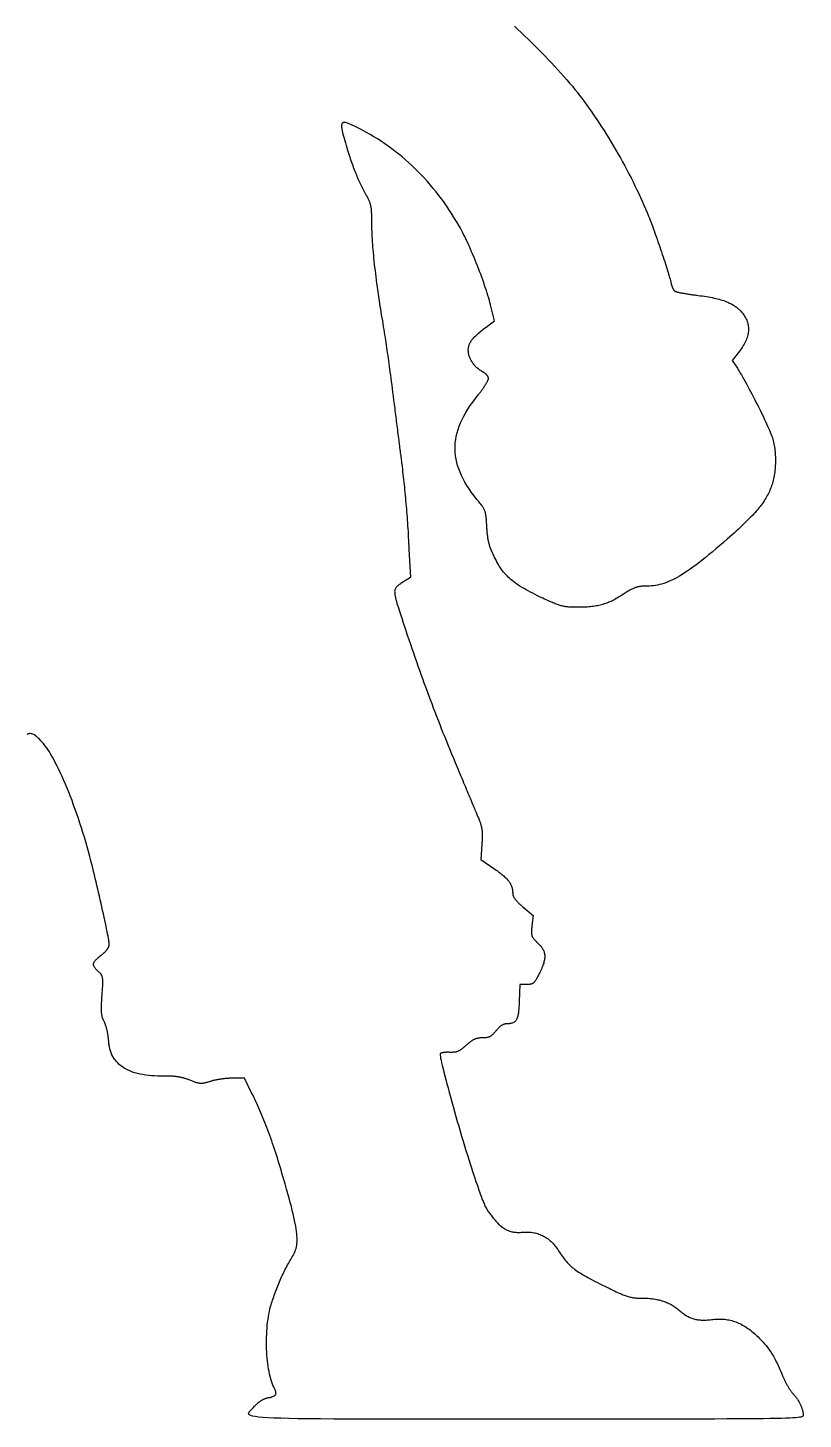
# Model space of a CAD drawing. Extents: x 81.6 to 137.6, y 127.7 to 227.6.
# Drawn here: x 109.5 to 137.6, y 127.7 to 178.2 of the extents above; entities that cross this region are included whole.
import ezdxf

# ---------------------------------------------------------------- set-up
doc = ezdxf.new("R2010")
doc.units = 0
doc.layers.add('LAYER_1', color=7, linetype='CONTINUOUS')

msp = doc.modelspace()

# ---------------------------------------------------------------- linework, layer by layer
at = {"layer": 'LAYER_1', "color": 7}
for points in [[(127.145, 178.258), (127.267, 178.145), (127.39, 178.03), (127.513, 177.913), (127.637, 177.793), (127.762, 177.672), (127.886, 177.549), (128.009, 177.426), (128.132, 177.301), (128.253, 177.176), (128.373, 177.051), (128.492, 176.926), (128.608, 176.801), (128.722, 176.677), (128.833, 176.554), (128.942, 176.433), (129.047, 176.313), (129.148, 176.195), (129.245, 176.079), (129.339, 175.966), (129.427, 175.856), (129.511, 175.749), (129.59, 175.646)], [(129.59, 175.646), (129.68, 175.524), (129.771, 175.4), (129.861, 175.273), (129.951, 175.144), (130.041, 175.013), (130.131, 174.88), (130.22, 174.745), (130.309, 174.609), (130.397, 174.471), (130.484, 174.331), (130.571, 174.191), (130.657, 174.05), (130.741, 173.907), (130.825, 173.764), (130.908, 173.62), (130.989, 173.476), (131.07, 173.332), (131.149, 173.187), (131.226, 173.043), (131.302, 172.898), (131.377, 172.754), (131.449, 172.611), (131.52, 172.468), (131.589, 172.325), (131.657, 172.184), (131.722, 172.043), (131.785, 171.904), (131.846, 171.766), (131.904, 171.63), (131.961, 171.495), (132.014, 171.362)], [(121.637, 174.478), (121.555, 174.521), (121.478, 174.561), (121.407, 174.597), (121.34, 174.63), (121.278, 174.66), (121.222, 174.686), (121.169, 174.709), (121.122, 174.728), (121.078, 174.744), (121.039, 174.755), (121.004, 174.763), (120.974, 174.766), (120.947, 174.765), (120.924, 174.761), (120.905, 174.751), (120.89, 174.738), (120.878, 174.719), (120.87, 174.697), (120.865, 174.669), (120.864, 174.637), (120.865, 174.599), (120.87, 174.557), (120.877, 174.51), (120.887, 174.457), (120.9, 174.399), (120.916, 174.336), (120.934, 174.267), (120.954, 174.193), (120.977, 174.113), (121.002, 174.027), (121.029, 173.935)], [(125.144, 170.991), (125.058, 171.138), (124.971, 171.283), (124.881, 171.426), (124.789, 171.568), (124.695, 171.707), (124.599, 171.843), (124.501, 171.978), (124.401, 172.111), (124.299, 172.241), (124.195, 172.369), (124.09, 172.495), (123.982, 172.618), (123.873, 172.739), (123.762, 172.858), (123.649, 172.974), (123.535, 173.088), (123.419, 173.199), (123.301, 173.308), (123.182, 173.414), (123.061, 173.518), (122.939, 173.619), (122.815, 173.717), (122.689, 173.813), (122.562, 173.906), (122.434, 173.996), (122.304, 174.084), (122.173, 174.168), (122.041, 174.25), (121.907, 174.329), (121.773, 174.405), (121.637, 174.478)], [(121.029, 173.935), (121.051, 173.863), (121.073, 173.791), (121.094, 173.721), (121.116, 173.652), (121.138, 173.584), (121.159, 173.518), (121.181, 173.453), (121.203, 173.388), (121.225, 173.325), (121.247, 173.264), (121.268, 173.203), (121.29, 173.143), (121.312, 173.084), (121.335, 173.027), (121.357, 172.97), (121.379, 172.914), (121.402, 172.859), (121.424, 172.805), (121.447, 172.752), (121.47, 172.699), (121.493, 172.648), (121.517, 172.597), (121.54, 172.547), (121.564, 172.497), (121.588, 172.448), (121.612, 172.4), (121.637, 172.353), (121.661, 172.306), (121.686, 172.26), (121.712, 172.214), (121.737, 172.168)], [(121.737, 172.168), (121.755, 172.136), (121.773, 172.105), (121.789, 172.076), (121.804, 172.047), (121.818, 172.019), (121.832, 171.992), (121.844, 171.966), (121.855, 171.94), (121.866, 171.914), (121.876, 171.889), (121.885, 171.863), (121.894, 171.837), (121.901, 171.811), (121.908, 171.785), (121.914, 171.757), (121.92, 171.729), (121.925, 171.7), (121.93, 171.67), (121.934, 171.639), (121.937, 171.606), (121.94, 171.571), (121.943, 171.535), (121.945, 171.497), (121.947, 171.457), (121.949, 171.415), (121.95, 171.37), (121.951, 171.323), (121.952, 171.273), (121.952, 171.22), (121.953, 171.165), (121.953, 171.106)], [(132.014, 171.362), (132.043, 171.29), (132.072, 171.215), (132.102, 171.137), (132.132, 171.056), (132.163, 170.972), (132.195, 170.887), (132.227, 170.799), (132.259, 170.71), (132.291, 170.619), (132.324, 170.528), (132.356, 170.436), (132.388, 170.343), (132.42, 170.251), (132.451, 170.159), (132.482, 170.067), (132.513, 169.977), (132.542, 169.888), (132.571, 169.8), (132.599, 169.714), (132.626, 169.63), (132.652, 169.549), (132.677, 169.47), (132.7, 169.395), (132.722, 169.323), (132.742, 169.255), (132.761, 169.19), (132.778, 169.131), (132.793, 169.075), (132.806, 169.025), (132.817, 168.98), (132.826, 168.941)], [(121.953, 171.106), (121.953, 171.032), (121.955, 170.954), (121.957, 170.874), (121.96, 170.792), (121.964, 170.706), (121.968, 170.619), (121.973, 170.528), (121.979, 170.436), (121.986, 170.34), (121.993, 170.243), (122.002, 170.143), (122.01, 170.042), (122.02, 169.938), (122.03, 169.832), (122.042, 169.724), (122.053, 169.614), (122.066, 169.503), (122.079, 169.389), (122.093, 169.274), (122.107, 169.157), (122.122, 169.039), (122.138, 168.919), (122.154, 168.798), (122.171, 168.675), (122.189, 168.551), (122.208, 168.426), (122.226, 168.299), (122.246, 168.171), (122.266, 168.042), (122.287, 167.913), (122.308, 167.782)], [(126.274, 168.148), (126.254, 168.225), (126.232, 168.306), (126.208, 168.39), (126.182, 168.477), (126.154, 168.567), (126.124, 168.659), (126.093, 168.754), (126.06, 168.851), (126.026, 168.95), (125.99, 169.049), (125.954, 169.151), (125.916, 169.253), (125.877, 169.355), (125.838, 169.458), (125.798, 169.561), (125.757, 169.664), (125.715, 169.766), (125.674, 169.868), (125.631, 169.968), (125.589, 170.067), (125.547, 170.165), (125.505, 170.26), (125.462, 170.354), (125.421, 170.445), (125.379, 170.533), (125.338, 170.619), (125.298, 170.701), (125.258, 170.779), (125.219, 170.854), (125.181, 170.925), (125.144, 170.991)], [(132.826, 168.941), (132.829, 168.928), (132.832, 168.916), (132.835, 168.903), (132.838, 168.891), (132.842, 168.879), (132.845, 168.866), (132.849, 168.854), (132.853, 168.842), (132.857, 168.83), (132.862, 168.818), (132.866, 168.807), (132.87, 168.795), (132.875, 168.784), (132.88, 168.773), (132.884, 168.762), (132.889, 168.752), (132.894, 168.742), (132.899, 168.732), (132.904, 168.722), (132.909, 168.713), (132.914, 168.704), (132.919, 168.696), (132.924, 168.688), (132.929, 168.68), (132.934, 168.673), (132.939, 168.667), (132.944, 168.661), (132.949, 168.655), (132.953, 168.65), (132.958, 168.646), (132.963, 168.642)], [(132.963, 168.642), (132.968, 168.639), (132.976, 168.635), (132.986, 168.631), (132.997, 168.627), (133.011, 168.622), (133.026, 168.618), (133.043, 168.613), (133.061, 168.608), (133.082, 168.603), (133.103, 168.598), (133.127, 168.593), (133.151, 168.588), (133.177, 168.583), (133.205, 168.577), (133.233, 168.572), (133.263, 168.566), (133.294, 168.561), (133.326, 168.555), (133.359, 168.55), (133.393, 168.544), (133.428, 168.539), (133.464, 168.533), (133.5, 168.527), (133.537, 168.522), (133.575, 168.517), (133.613, 168.511), (133.652, 168.506), (133.692, 168.501), (133.732, 168.495), (133.772, 168.49), (133.812, 168.485)], [(133.812, 168.485), (133.893, 168.475), (133.972, 168.465), (134.048, 168.454), (134.121, 168.442), (134.193, 168.43), (134.262, 168.418), (134.329, 168.405), (134.394, 168.391), (134.457, 168.377), (134.517, 168.362), (134.576, 168.346), (134.633, 168.33), (134.688, 168.313), (134.741, 168.295), (134.792, 168.277), (134.841, 168.258), (134.889, 168.239), (134.934, 168.218), (134.979, 168.197), (135.021, 168.175), (135.062, 168.152), (135.102, 168.129), (135.139, 168.104), (135.176, 168.079), (135.211, 168.053), (135.245, 168.026), (135.277, 167.998), (135.308, 167.97), (135.338, 167.94), (135.367, 167.909), (135.394, 167.878)], [(122.308, 167.782), (122.327, 167.668), (122.345, 167.558), (122.363, 167.452), (122.38, 167.348), (122.396, 167.247), (122.412, 167.149), (122.427, 167.052), (122.442, 166.957), (122.456, 166.863), (122.471, 166.769), (122.485, 166.677), (122.499, 166.584), (122.512, 166.491), (122.526, 166.398), (122.54, 166.304), (122.553, 166.208), (122.567, 166.111), (122.581, 166.012), (122.595, 165.91), (122.609, 165.806), (122.623, 165.698), (122.638, 165.587), (122.653, 165.473), (122.669, 165.354), (122.685, 165.231), (122.701, 165.102), (122.718, 164.969), (122.736, 164.83), (122.755, 164.685), (122.774, 164.533), (122.794, 164.376)], [(126.224, 167.416), (126.421, 167.562), (126.274, 168.148)], [(135.394, 167.878), (135.428, 167.837), (135.458, 167.796), (135.487, 167.754), (135.513, 167.712), (135.537, 167.67), (135.558, 167.628), (135.577, 167.585), (135.593, 167.543), (135.607, 167.499), (135.619, 167.456), (135.629, 167.412), (135.636, 167.368), (135.64, 167.324), (135.642, 167.279), (135.642, 167.234), (135.639, 167.188), (135.634, 167.143), (135.627, 167.096), (135.617, 167.05), (135.605, 167.003), (135.59, 166.956), (135.573, 166.908), (135.554, 166.86), (135.532, 166.811), (135.508, 166.762), (135.481, 166.712), (135.452, 166.662), (135.421, 166.612), (135.387, 166.561), (135.351, 166.51), (135.313, 166.458)], [(125.468, 166.497), (125.468, 166.524), (125.47, 166.551), (125.472, 166.577), (125.476, 166.603), (125.481, 166.628), (125.487, 166.654), (125.495, 166.679), (125.503, 166.704), (125.514, 166.729), (125.526, 166.754), (125.539, 166.779), (125.554, 166.804), (125.571, 166.83), (125.589, 166.855), (125.609, 166.882), (125.631, 166.908), (125.655, 166.936), (125.681, 166.964), (125.709, 166.992), (125.739, 167.022), (125.771, 167.052), (125.805, 167.083), (125.842, 167.115), (125.881, 167.148), (125.922, 167.182), (125.966, 167.218), (126.012, 167.255), (126.061, 167.293), (126.113, 167.332), (126.167, 167.373), (126.224, 167.416)], [(126.01, 165.698), (125.979, 165.715), (125.948, 165.734), (125.918, 165.753), (125.889, 165.772), (125.861, 165.793), (125.834, 165.814), (125.807, 165.836), (125.781, 165.859), (125.756, 165.883), (125.732, 165.907), (125.709, 165.931), (125.687, 165.956), (125.665, 165.982), (125.645, 166.008), (125.626, 166.035), (125.607, 166.062), (125.59, 166.089), (125.574, 166.117), (125.558, 166.145), (125.544, 166.173), (125.531, 166.202), (125.52, 166.231), (125.509, 166.26), (125.499, 166.289), (125.491, 166.319), (125.484, 166.348), (125.478, 166.378), (125.474, 166.408), (125.47, 166.438), (125.468, 166.467), (125.468, 166.497)], [(135.313, 166.458), (135.054, 166.119), (135.24, 165.838)], [(135.24, 165.838), (135.273, 165.788), (135.308, 165.731), (135.346, 165.667), (135.387, 165.598), (135.43, 165.523), (135.475, 165.444), (135.521, 165.36), (135.569, 165.272), (135.619, 165.18), (135.669, 165.086), (135.72, 164.99), (135.771, 164.891), (135.823, 164.791), (135.875, 164.691), (135.926, 164.589), (135.977, 164.488), (136.027, 164.388), (136.077, 164.288), (136.125, 164.19), (136.171, 164.094), (136.216, 164), (136.258, 163.91), (136.299, 163.823), (136.337, 163.74), (136.372, 163.662), (136.404, 163.588), (136.433, 163.52), (136.459, 163.458), (136.48, 163.403), (136.498, 163.354), (136.512, 163.313)], [(125.827, 164.875), (125.847, 164.899), (125.866, 164.924), (125.886, 164.949), (125.904, 164.974), (125.923, 164.998), (125.941, 165.022), (125.959, 165.047), (125.976, 165.071), (125.993, 165.094), (126.01, 165.118), (126.026, 165.141), (126.041, 165.164), (126.056, 165.186), (126.07, 165.208), (126.084, 165.229), (126.097, 165.25), (126.11, 165.27), (126.121, 165.29), (126.132, 165.308), (126.143, 165.327), (126.152, 165.344), (126.161, 165.361), (126.169, 165.376), (126.176, 165.391), (126.182, 165.405), (126.188, 165.418), (126.192, 165.43), (126.196, 165.441), (126.198, 165.451), (126.2, 165.459), (126.2, 165.467)], [(126.2, 165.467), (126.2, 165.474), (126.199, 165.481), (126.198, 165.488), (126.196, 165.496), (126.194, 165.503), (126.191, 165.511), (126.188, 165.519), (126.184, 165.527), (126.18, 165.535), (126.176, 165.543), (126.171, 165.551), (126.166, 165.559), (126.16, 165.568), (126.154, 165.576), (126.148, 165.584), (126.141, 165.592), (126.134, 165.6), (126.127, 165.608), (126.119, 165.616), (126.111, 165.624), (126.103, 165.631), (126.095, 165.639), (126.086, 165.646), (126.077, 165.654), (126.068, 165.661), (126.059, 165.667), (126.049, 165.674), (126.04, 165.68), (126.03, 165.687), (126.02, 165.692), (126.01, 165.698)], [(125.781, 161.079), (125.68, 161.205), (125.586, 161.331), (125.499, 161.455), (125.419, 161.579), (125.345, 161.701), (125.279, 161.823), (125.219, 161.944), (125.166, 162.064), (125.12, 162.184), (125.08, 162.303), (125.048, 162.422), (125.022, 162.54), (125.003, 162.659), (124.991, 162.777), (124.985, 162.896), (124.987, 163.014), (124.995, 163.133), (125.01, 163.252), (125.032, 163.372), (125.061, 163.492), (125.096, 163.613), (125.139, 163.734), (125.188, 163.856), (125.244, 163.979), (125.307, 164.104), (125.376, 164.229), (125.453, 164.355), (125.536, 164.483), (125.626, 164.612), (125.723, 164.743), (125.827, 164.875)], [(122.794, 164.376), (122.803, 164.299), (122.813, 164.222), (122.823, 164.145), (122.833, 164.067), (122.843, 163.989), (122.852, 163.911), (122.862, 163.833), (122.872, 163.755), (122.882, 163.678), (122.892, 163.601), (122.901, 163.525), (122.911, 163.45), (122.92, 163.375), (122.929, 163.302), (122.938, 163.23), (122.947, 163.159), (122.956, 163.09), (122.965, 163.023), (122.973, 162.957), (122.981, 162.893), (122.989, 162.832), (122.996, 162.772), (123.004, 162.715), (123.011, 162.661), (123.017, 162.609), (123.023, 162.56), (123.029, 162.513), (123.035, 162.47), (123.04, 162.43), (123.045, 162.394), (123.049, 162.361)], [(136.512, 163.313), (136.527, 163.261), (136.541, 163.207), (136.554, 163.152), (136.565, 163.096), (136.576, 163.039), (136.585, 162.981), (136.594, 162.921), (136.601, 162.862), (136.607, 162.801), (136.612, 162.74), (136.616, 162.678), (136.619, 162.617), (136.621, 162.555), (136.621, 162.492), (136.621, 162.43), (136.619, 162.368), (136.616, 162.306), (136.613, 162.244), (136.608, 162.183), (136.602, 162.122), (136.595, 162.062), (136.587, 162.003), (136.577, 161.944), (136.567, 161.887), (136.556, 161.83), (136.543, 161.775), (136.53, 161.721), (136.515, 161.668), (136.5, 161.616), (136.483, 161.567), (136.465, 161.519)], [(123.049, 162.361), (123.06, 162.269), (123.072, 162.177), (123.083, 162.084), (123.094, 161.991), (123.105, 161.897), (123.115, 161.803), (123.125, 161.708), (123.136, 161.612), (123.146, 161.516), (123.155, 161.42), (123.165, 161.323), (123.174, 161.225), (123.183, 161.127), (123.192, 161.028), (123.201, 160.929), (123.209, 160.829), (123.218, 160.729), (123.226, 160.628), (123.234, 160.527), (123.241, 160.425), (123.249, 160.323), (123.256, 160.22), (123.263, 160.117), (123.27, 160.013), (123.277, 159.909), (123.283, 159.804), (123.289, 159.699), (123.295, 159.593), (123.301, 159.487), (123.307, 159.38), (123.312, 159.273)], [(136.465, 161.519), (136.445, 161.467), (136.423, 161.416), (136.4, 161.366), (136.377, 161.315), (136.352, 161.266), (136.326, 161.216), (136.298, 161.167), (136.269, 161.118), (136.239, 161.068), (136.207, 161.019), (136.173, 160.969), (136.138, 160.919), (136.101, 160.868), (136.062, 160.817), (136.021, 160.766), (135.977, 160.713), (135.932, 160.66), (135.885, 160.606), (135.835, 160.551), (135.783, 160.495), (135.729, 160.438), (135.672, 160.38), (135.612, 160.32), (135.55, 160.259), (135.486, 160.196), (135.418, 160.131), (135.347, 160.065), (135.274, 159.997), (135.198, 159.928), (135.118, 159.856), (135.035, 159.782)], [(126.142, 160.074), (126.139, 160.129), (126.136, 160.18), (126.133, 160.229), (126.13, 160.275), (126.127, 160.317), (126.124, 160.358), (126.12, 160.396), (126.116, 160.431), (126.112, 160.465), (126.107, 160.497), (126.102, 160.528), (126.096, 160.556), (126.089, 160.584), (126.082, 160.611), (126.074, 160.636), (126.065, 160.661), (126.055, 160.686), (126.044, 160.71), (126.032, 160.734), (126.019, 160.758), (126.004, 160.782), (125.989, 160.807), (125.972, 160.832), (125.953, 160.859), (125.934, 160.886), (125.912, 160.914), (125.889, 160.943), (125.865, 160.974), (125.839, 161.007), (125.811, 161.042), (125.781, 161.079)], [(126.444, 158.93), (126.422, 158.973), (126.402, 159.015), (126.383, 159.055), (126.365, 159.094), (126.348, 159.131), (126.332, 159.168), (126.316, 159.203), (126.302, 159.238), (126.288, 159.272), (126.276, 159.305), (126.264, 159.338), (126.253, 159.371), (126.242, 159.403), (126.232, 159.435), (126.223, 159.467), (126.215, 159.499), (126.207, 159.531), (126.2, 159.564), (126.193, 159.597), (126.187, 159.631), (126.181, 159.665), (126.176, 159.7), (126.171, 159.736), (126.166, 159.774), (126.162, 159.812), (126.158, 159.852), (126.155, 159.893), (126.151, 159.936), (126.148, 159.98), (126.145, 160.026), (126.142, 160.074)], [(135.035, 159.782), (134.882, 159.647), (134.735, 159.517), (134.593, 159.394), (134.456, 159.277), (134.323, 159.166), (134.196, 159.06), (134.073, 158.96), (133.954, 158.866), (133.84, 158.776), (133.729, 158.693), (133.623, 158.614), (133.52, 158.54), (133.42, 158.471), (133.323, 158.407), (133.229, 158.347), (133.138, 158.292), (133.05, 158.241), (132.964, 158.195), (132.88, 158.153), (132.798, 158.115), (132.718, 158.08), (132.64, 158.05), (132.563, 158.023), (132.487, 158), (132.412, 157.981), (132.338, 157.964), (132.265, 157.951), (132.192, 157.941), (132.119, 157.934), (132.046, 157.93), (131.974, 157.929)], [(123.312, 159.273), (123.363, 158.236), (123.055, 158.042)], [(128.178, 157.485), (128.079, 157.532), (127.984, 157.578), (127.892, 157.623), (127.805, 157.667), (127.722, 157.71), (127.642, 157.753), (127.565, 157.795), (127.492, 157.837), (127.422, 157.878), (127.356, 157.919), (127.292, 157.96), (127.231, 158.001), (127.173, 158.043), (127.117, 158.084), (127.064, 158.126), (127.013, 158.168), (126.965, 158.211), (126.918, 158.255), (126.874, 158.299), (126.831, 158.344), (126.79, 158.39), (126.75, 158.438), (126.712, 158.486), (126.675, 158.536), (126.64, 158.587), (126.605, 158.64), (126.572, 158.694), (126.539, 158.75), (126.507, 158.808), (126.475, 158.868), (126.444, 158.93)], [(123.055, 158.042), (123.021, 158.02), (122.988, 158), (122.958, 157.981), (122.931, 157.962), (122.906, 157.944), (122.883, 157.926), (122.863, 157.907), (122.845, 157.888), (122.83, 157.867), (122.817, 157.844), (122.807, 157.82), (122.799, 157.793), (122.795, 157.763), (122.792, 157.731), (122.793, 157.694), (122.796, 157.654), (122.802, 157.61), (122.811, 157.56), (122.823, 157.506), (122.838, 157.446), (122.855, 157.38), (122.876, 157.309), (122.899, 157.23), (122.926, 157.144), (122.955, 157.052), (122.988, 156.951), (123.023, 156.842), (123.062, 156.725), (123.104, 156.598), (123.149, 156.463), (123.197, 156.317)], [(131.974, 157.929), (131.939, 157.929), (131.906, 157.928), (131.874, 157.928), (131.843, 157.927), (131.814, 157.925), (131.785, 157.923), (131.758, 157.921), (131.731, 157.918), (131.705, 157.915), (131.68, 157.911), (131.655, 157.907), (131.631, 157.902), (131.607, 157.896), (131.583, 157.889), (131.559, 157.882), (131.535, 157.874), (131.511, 157.865), (131.487, 157.855), (131.462, 157.845), (131.437, 157.833), (131.411, 157.821), (131.385, 157.807), (131.358, 157.793), (131.33, 157.777), (131.301, 157.761), (131.27, 157.743), (131.239, 157.724), (131.206, 157.704), (131.172, 157.682), (131.136, 157.66), (131.099, 157.636)], [(129.46, 157.16), (129.409, 157.16), (129.361, 157.161), (129.315, 157.161), (129.271, 157.162), (129.229, 157.163), (129.189, 157.165), (129.15, 157.167), (129.113, 157.169), (129.077, 157.173), (129.042, 157.176), (129.007, 157.181), (128.974, 157.186), (128.94, 157.192), (128.907, 157.198), (128.874, 157.206), (128.84, 157.214), (128.807, 157.224), (128.772, 157.234), (128.737, 157.246), (128.701, 157.258), (128.663, 157.272), (128.624, 157.287), (128.584, 157.303), (128.541, 157.321), (128.497, 157.34), (128.451, 157.36), (128.402, 157.382), (128.35, 157.405), (128.296, 157.43), (128.239, 157.457), (128.178, 157.485)], [(131.099, 157.636), (131.043, 157.6), (130.989, 157.566), (130.936, 157.534), (130.884, 157.503), (130.833, 157.474), (130.783, 157.446), (130.734, 157.421), (130.686, 157.396), (130.638, 157.373), (130.59, 157.352), (130.543, 157.331), (130.496, 157.313), (130.449, 157.295), (130.402, 157.279), (130.355, 157.264), (130.307, 157.25), (130.259, 157.237), (130.21, 157.226), (130.16, 157.215), (130.11, 157.206), (130.058, 157.197), (130.006, 157.19), (129.952, 157.183), (129.897, 157.178), (129.84, 157.173), (129.781, 157.169), (129.721, 157.166), (129.659, 157.164), (129.595, 157.162), (129.529, 157.161), (129.46, 157.16)], [(123.197, 156.317), (123.252, 156.152), (123.307, 155.988), (123.362, 155.825), (123.417, 155.664), (123.472, 155.505), (123.526, 155.347), (123.581, 155.19), (123.636, 155.033), (123.691, 154.878), (123.746, 154.724), (123.801, 154.571), (123.856, 154.418), (123.912, 154.266), (123.967, 154.114), (124.024, 153.963), (124.08, 153.812), (124.137, 153.662), (124.194, 153.511), (124.252, 153.36), (124.31, 153.21), (124.368, 153.059), (124.428, 152.908), (124.487, 152.756), (124.548, 152.604), (124.609, 152.452), (124.671, 152.299), (124.733, 152.145), (124.796, 151.99), (124.861, 151.834), (124.925, 151.677), (124.991, 151.519)], [(109.99, 152.265), (109.946, 152.312), (109.905, 152.355), (109.864, 152.394), (109.826, 152.43), (109.789, 152.461), (109.753, 152.489), (109.719, 152.513), (109.686, 152.533), (109.653, 152.549), (109.622, 152.561), (109.591, 152.569), (109.561, 152.572), (109.532, 152.571), (109.503, 152.566), (109.474, 152.557), (109.445, 152.543)], [(111.722, 148.113), (111.675, 148.288), (111.626, 148.462), (111.576, 148.637), (111.525, 148.81), (111.472, 148.982), (111.418, 149.153), (111.363, 149.322), (111.307, 149.49), (111.25, 149.655), (111.193, 149.818), (111.134, 149.978), (111.076, 150.136), (111.016, 150.291), (110.957, 150.442), (110.897, 150.589), (110.837, 150.733), (110.777, 150.873), (110.717, 151.008), (110.657, 151.139), (110.598, 151.265), (110.538, 151.386), (110.48, 151.502), (110.422, 151.612), (110.364, 151.717), (110.308, 151.815), (110.252, 151.907), (110.197, 151.993), (110.143, 152.072), (110.091, 152.144), (110.04, 152.208), (109.99, 152.265)], [(124.991, 151.519), (125.026, 151.437), (125.06, 151.355), (125.094, 151.273), (125.128, 151.191), (125.162, 151.109), (125.196, 151.028), (125.23, 150.947), (125.264, 150.867), (125.297, 150.788), (125.329, 150.71), (125.361, 150.633), (125.393, 150.557), (125.424, 150.483), (125.455, 150.41), (125.484, 150.339), (125.513, 150.27), (125.541, 150.202), (125.569, 150.137), (125.595, 150.074), (125.62, 150.013), (125.645, 149.955), (125.668, 149.9), (125.69, 149.847), (125.71, 149.797), (125.73, 149.751), (125.748, 149.707), (125.765, 149.667), (125.78, 149.63), (125.794, 149.597), (125.806, 149.568), (125.817, 149.543)], [(125.817, 149.543), (125.832, 149.507), (125.846, 149.472), (125.859, 149.439), (125.871, 149.407), (125.883, 149.376), (125.894, 149.346), (125.904, 149.317), (125.913, 149.288), (125.922, 149.26), (125.93, 149.233), (125.937, 149.206), (125.943, 149.179), (125.949, 149.152), (125.954, 149.126), (125.959, 149.099), (125.962, 149.072), (125.966, 149.044), (125.968, 149.016), (125.971, 148.988), (125.972, 148.959), (125.973, 148.928), (125.974, 148.897), (125.974, 148.865), (125.973, 148.832), (125.972, 148.797), (125.971, 148.761), (125.969, 148.723), (125.967, 148.684), (125.965, 148.642), (125.962, 148.599), (125.958, 148.554)], [(112.428, 144.92), (112.427, 144.944), (112.423, 144.979), (112.416, 145.024), (112.407, 145.079), (112.396, 145.142), (112.383, 145.215), (112.367, 145.295), (112.35, 145.382), (112.331, 145.476), (112.311, 145.576), (112.289, 145.682), (112.265, 145.793), (112.241, 145.908), (112.215, 146.028), (112.188, 146.151), (112.16, 146.276), (112.132, 146.404), (112.102, 146.533), (112.073, 146.664), (112.043, 146.795), (112.012, 146.926), (111.982, 147.057), (111.951, 147.186), (111.921, 147.314), (111.891, 147.439), (111.861, 147.562), (111.832, 147.681), (111.803, 147.796), (111.775, 147.907), (111.748, 148.013), (111.722, 148.113)], [(125.958, 148.554), (125.917, 148.003), (126.43, 147.647)], [(126.43, 147.647), (126.477, 147.614), (126.523, 147.582), (126.566, 147.55), (126.607, 147.519), (126.646, 147.489), (126.684, 147.459), (126.719, 147.43), (126.752, 147.402), (126.783, 147.374), (126.813, 147.346), (126.84, 147.319), (126.866, 147.292), (126.89, 147.266), (126.913, 147.239), (126.934, 147.213), (126.953, 147.186), (126.971, 147.16), (126.987, 147.134), (127.001, 147.107), (127.015, 147.081), (127.027, 147.054), (127.037, 147.027), (127.046, 146.999), (127.055, 146.971), (127.061, 146.943), (127.067, 146.914), (127.072, 146.884), (127.075, 146.854), (127.077, 146.823), (127.079, 146.792), (127.079, 146.759)], [(127.079, 146.759), (127.08, 146.748), (127.081, 146.736), (127.083, 146.724), (127.085, 146.712), (127.089, 146.7), (127.093, 146.687), (127.098, 146.674), (127.103, 146.661), (127.11, 146.648), (127.117, 146.634), (127.125, 146.62), (127.134, 146.606), (127.143, 146.591), (127.154, 146.576), (127.165, 146.561), (127.177, 146.546), (127.19, 146.53), (127.203, 146.514), (127.217, 146.497), (127.232, 146.481), (127.248, 146.464), (127.265, 146.446), (127.283, 146.429), (127.301, 146.411), (127.32, 146.392), (127.34, 146.374), (127.361, 146.355), (127.383, 146.335), (127.405, 146.316), (127.428, 146.296), (127.452, 146.275)], [(127.452, 146.275), (127.826, 145.963), (127.779, 145.59)], [(127.779, 145.59), (127.775, 145.557), (127.771, 145.525), (127.768, 145.495), (127.765, 145.467), (127.762, 145.441), (127.76, 145.416), (127.759, 145.393), (127.758, 145.37), (127.758, 145.349), (127.759, 145.33), (127.76, 145.311), (127.762, 145.292), (127.765, 145.275), (127.769, 145.258), (127.773, 145.242), (127.778, 145.226), (127.785, 145.211), (127.792, 145.196), (127.8, 145.181), (127.81, 145.165), (127.82, 145.15), (127.832, 145.134), (127.844, 145.119), (127.858, 145.102), (127.873, 145.085), (127.89, 145.068), (127.907, 145.049), (127.926, 145.03), (127.947, 145.01), (127.969, 144.988), (127.992, 144.966)], [(112.03, 143.933), (112.006, 143.955), (111.984, 143.977), (111.964, 143.997), (111.945, 144.017), (111.929, 144.037), (111.913, 144.055), (111.9, 144.073), (111.888, 144.091), (111.879, 144.108), (111.871, 144.125), (111.864, 144.142), (111.86, 144.158), (111.857, 144.174), (111.856, 144.19), (111.858, 144.207), (111.86, 144.223), (111.865, 144.239), (111.872, 144.256), (111.88, 144.273), (111.891, 144.29), (111.903, 144.308), (111.917, 144.326), (111.934, 144.345), (111.952, 144.364), (111.972, 144.384), (111.994, 144.405), (112.018, 144.426), (112.044, 144.449), (112.073, 144.473), (112.103, 144.497), (112.135, 144.523)], [(112.135, 144.523), (112.153, 144.537), (112.17, 144.551), (112.187, 144.566), (112.203, 144.58), (112.219, 144.594), (112.234, 144.608), (112.249, 144.622), (112.263, 144.636), (112.276, 144.65), (112.289, 144.664), (112.302, 144.677), (112.314, 144.691), (112.325, 144.704), (112.336, 144.718), (112.346, 144.731), (112.356, 144.744), (112.365, 144.757), (112.374, 144.77), (112.382, 144.782), (112.389, 144.795), (112.396, 144.807), (112.402, 144.819), (112.407, 144.831), (112.412, 144.843), (112.416, 144.855), (112.42, 144.866), (112.423, 144.877), (112.425, 144.888), (112.427, 144.899), (112.428, 144.91), (112.428, 144.92)], [(127.992, 144.966), (128.022, 144.936), (128.05, 144.906), (128.076, 144.877), (128.1, 144.848), (128.123, 144.82), (128.143, 144.791), (128.162, 144.763), (128.179, 144.734), (128.193, 144.705), (128.206, 144.676), (128.217, 144.647), (128.226, 144.617), (128.234, 144.586), (128.239, 144.556), (128.242, 144.524), (128.244, 144.492), (128.244, 144.459), (128.242, 144.425), (128.238, 144.39), (128.232, 144.354), (128.224, 144.317), (128.215, 144.278), (128.204, 144.238), (128.19, 144.197), (128.176, 144.155), (128.159, 144.111), (128.14, 144.065), (128.12, 144.017), (128.097, 143.968), (128.073, 143.917), (128.048, 143.864)], [(112.168, 143.054), (112.172, 143.118), (112.176, 143.179), (112.18, 143.235), (112.184, 143.288), (112.187, 143.338), (112.189, 143.384), (112.191, 143.427), (112.193, 143.467), (112.194, 143.504), (112.194, 143.538), (112.194, 143.57), (112.194, 143.6), (112.192, 143.627), (112.19, 143.652), (112.188, 143.675), (112.184, 143.697), (112.18, 143.717), (112.175, 143.736), (112.169, 143.754), (112.163, 143.77), (112.156, 143.786), (112.147, 143.801), (112.138, 143.816), (112.128, 143.83), (112.117, 143.844), (112.105, 143.858), (112.092, 143.872), (112.078, 143.886), (112.063, 143.901), (112.047, 143.916), (112.03, 143.933)], [(128.048, 143.864), (128.03, 143.829), (128.014, 143.796), (127.998, 143.765), (127.983, 143.736), (127.969, 143.708), (127.955, 143.683), (127.942, 143.66), (127.929, 143.638), (127.916, 143.618), (127.904, 143.599), (127.892, 143.582), (127.881, 143.566), (127.869, 143.552), (127.857, 143.539), (127.846, 143.528), (127.834, 143.517), (127.822, 143.508), (127.809, 143.499), (127.797, 143.492), (127.784, 143.486), (127.77, 143.481), (127.756, 143.476), (127.741, 143.472), (127.726, 143.469), (127.71, 143.466), (127.693, 143.464), (127.675, 143.463), (127.656, 143.462), (127.636, 143.461), (127.614, 143.461), (127.592, 143.461)], [(112.249, 142.1), (112.238, 142.12), (112.228, 142.141), (112.219, 142.16), (112.211, 142.18), (112.203, 142.2), (112.195, 142.22), (112.188, 142.24), (112.182, 142.26), (112.176, 142.281), (112.171, 142.302), (112.166, 142.324), (112.162, 142.347), (112.158, 142.37), (112.155, 142.394), (112.152, 142.42), (112.15, 142.446), (112.148, 142.474), (112.146, 142.503), (112.146, 142.534), (112.145, 142.566), (112.145, 142.6), (112.146, 142.636), (112.147, 142.673), (112.148, 142.713), (112.15, 142.754), (112.152, 142.798), (112.154, 142.844), (112.157, 142.893), (112.16, 142.944), (112.164, 142.997), (112.168, 143.054)], [(127.592, 143.461), (127.336, 143.461), (127.315, 142.838)], [(127.315, 142.838), (127.313, 142.774), (127.31, 142.714), (127.307, 142.657), (127.304, 142.603), (127.3, 142.552), (127.295, 142.504), (127.29, 142.459), (127.284, 142.416), (127.277, 142.377), (127.27, 142.34), (127.262, 142.306), (127.253, 142.274), (127.244, 142.245), (127.233, 142.218), (127.221, 142.193), (127.209, 142.17), (127.195, 142.15), (127.18, 142.131), (127.164, 142.115), (127.147, 142.1), (127.128, 142.087), (127.108, 142.075), (127.087, 142.065), (127.065, 142.057), (127.041, 142.05), (127.015, 142.044), (126.988, 142.04), (126.96, 142.036), (126.929, 142.034), (126.897, 142.033), (126.864, 142.032)], [(112.4, 141.459), (112.399, 141.48), (112.397, 141.502), (112.395, 141.523), (112.393, 141.546), (112.39, 141.568), (112.388, 141.59), (112.384, 141.613), (112.381, 141.636), (112.377, 141.659), (112.373, 141.682), (112.369, 141.705), (112.365, 141.729), (112.36, 141.751), (112.355, 141.774), (112.35, 141.797), (112.345, 141.82), (112.339, 141.842), (112.333, 141.864), (112.328, 141.885), (112.322, 141.906), (112.315, 141.927), (112.309, 141.947), (112.303, 141.967), (112.296, 141.986), (112.29, 142.005), (112.283, 142.022), (112.276, 142.04), (112.27, 142.056), (112.263, 142.072), (112.256, 142.086), (112.249, 142.1)], [(126.864, 142.032), (126.852, 142.032), (126.839, 142.031), (126.827, 142.03), (126.815, 142.028), (126.802, 142.026), (126.79, 142.023), (126.778, 142.019), (126.765, 142.016), (126.753, 142.011), (126.741, 142.006), (126.728, 142.001), (126.716, 141.994), (126.703, 141.988), (126.691, 141.981), (126.678, 141.973), (126.666, 141.965), (126.653, 141.956), (126.641, 141.947), (126.628, 141.937), (126.615, 141.926), (126.602, 141.916), (126.59, 141.904), (126.577, 141.892), (126.564, 141.879), (126.551, 141.866), (126.538, 141.853), (126.525, 141.838), (126.512, 141.824), (126.498, 141.808), (126.485, 141.792), (126.472, 141.776)], [(125.977, 141.52), (125.955, 141.519), (125.934, 141.519), (125.913, 141.518), (125.893, 141.517), (125.874, 141.515), (125.854, 141.513), (125.836, 141.51), (125.817, 141.507), (125.799, 141.503), (125.781, 141.499), (125.764, 141.494), (125.746, 141.489), (125.729, 141.483), (125.712, 141.476), (125.695, 141.469), (125.678, 141.462), (125.661, 141.453), (125.643, 141.444), (125.626, 141.434), (125.609, 141.423), (125.591, 141.412), (125.573, 141.4), (125.555, 141.387), (125.536, 141.373), (125.517, 141.358), (125.497, 141.343), (125.477, 141.326), (125.457, 141.309), (125.435, 141.291), (125.413, 141.272), (125.391, 141.251)], [(126.472, 141.776), (126.455, 141.756), (126.44, 141.736), (126.424, 141.718), (126.409, 141.701), (126.395, 141.685), (126.381, 141.67), (126.367, 141.655), (126.353, 141.642), (126.339, 141.629), (126.326, 141.617), (126.312, 141.607), (126.299, 141.596), (126.286, 141.587), (126.272, 141.579), (126.258, 141.571), (126.244, 141.563), (126.23, 141.557), (126.216, 141.551), (126.201, 141.546), (126.186, 141.541), (126.17, 141.537), (126.154, 141.533), (126.137, 141.53), (126.12, 141.527), (126.102, 141.525), (126.083, 141.523), (126.064, 141.522), (126.044, 141.521), (126.023, 141.52), (126.001, 141.52), (125.977, 141.52)], [(114.444, 140.134), (114.317, 140.133), (114.194, 140.135), (114.076, 140.139), (113.961, 140.147), (113.851, 140.158), (113.745, 140.171), (113.643, 140.187), (113.545, 140.206), (113.451, 140.228), (113.361, 140.253), (113.276, 140.281), (113.194, 140.312), (113.117, 140.346), (113.043, 140.382), (112.974, 140.422), (112.908, 140.464), (112.847, 140.51), (112.789, 140.558), (112.736, 140.609), (112.686, 140.664), (112.641, 140.721), (112.599, 140.781), (112.561, 140.844), (112.527, 140.911), (112.498, 140.98), (112.472, 141.052), (112.45, 141.128), (112.431, 141.206), (112.417, 141.287), (112.407, 141.372), (112.4, 141.459)], [(124.768, 140.996), (124.75, 140.996), (124.732, 140.997), (124.714, 140.997), (124.697, 140.997), (124.68, 140.996), (124.664, 140.996), (124.648, 140.995), (124.632, 140.994), (124.618, 140.993), (124.603, 140.992), (124.589, 140.991), (124.576, 140.989), (124.563, 140.987), (124.551, 140.986), (124.539, 140.983), (124.528, 140.981), (124.517, 140.979), (124.507, 140.976), (124.498, 140.973), (124.489, 140.97), (124.481, 140.967), (124.474, 140.964), (124.468, 140.961), (124.462, 140.957), (124.457, 140.954), (124.452, 140.95), (124.449, 140.946), (124.446, 140.942), (124.444, 140.938), (124.442, 140.933), (124.442, 140.929)], [(125.391, 141.251), (125.367, 141.23), (125.343, 141.209), (125.321, 141.19), (125.3, 141.171), (125.279, 141.154), (125.259, 141.138), (125.239, 141.123), (125.221, 141.109), (125.202, 141.096), (125.184, 141.084), (125.166, 141.073), (125.149, 141.062), (125.132, 141.053), (125.115, 141.044), (125.098, 141.036), (125.08, 141.029), (125.063, 141.023), (125.046, 141.017), (125.028, 141.013), (125.01, 141.008), (124.991, 141.005), (124.973, 141.002), (124.953, 140.999), (124.933, 140.997), (124.912, 140.996), (124.89, 140.995), (124.868, 140.994), (124.845, 140.994), (124.82, 140.994), (124.795, 140.995), (124.768, 140.996)], [(124.442, 140.929), (124.444, 140.895), (124.452, 140.846), (124.463, 140.783), (124.479, 140.706), (124.499, 140.616), (124.522, 140.514), (124.55, 140.402), (124.58, 140.279), (124.613, 140.147), (124.65, 140.006), (124.689, 139.858), (124.73, 139.702), (124.774, 139.541), (124.819, 139.374), (124.867, 139.203), (124.915, 139.028), (124.965, 138.851), (125.016, 138.671), (125.068, 138.49), (125.12, 138.31), (125.172, 138.129), (125.225, 137.95), (125.278, 137.774), (125.33, 137.6), (125.381, 137.43), (125.432, 137.265), (125.481, 137.105), (125.53, 136.952), (125.577, 136.806), (125.622, 136.667), (125.665, 136.538)], [(115.353, 139.985), (115.325, 139.995), (115.298, 140.006), (115.27, 140.016), (115.243, 140.025), (115.216, 140.034), (115.189, 140.043), (115.162, 140.051), (115.135, 140.059), (115.108, 140.066), (115.081, 140.073), (115.054, 140.08), (115.026, 140.086), (114.999, 140.092), (114.971, 140.097), (114.943, 140.102), (114.915, 140.107), (114.887, 140.111), (114.858, 140.115), (114.829, 140.118), (114.8, 140.121), (114.77, 140.124), (114.74, 140.127), (114.709, 140.129), (114.678, 140.13), (114.646, 140.132), (114.614, 140.133), (114.581, 140.134), (114.548, 140.134), (114.514, 140.134), (114.479, 140.134), (114.444, 140.134)], [(116.099, 139.94), (116.068, 139.93), (116.039, 139.921), (116.011, 139.912), (115.985, 139.904), (115.96, 139.897), (115.936, 139.89), (115.913, 139.884), (115.891, 139.879), (115.87, 139.875), (115.849, 139.871), (115.83, 139.869), (115.81, 139.867), (115.791, 139.865), (115.772, 139.865), (115.753, 139.865), (115.734, 139.866), (115.715, 139.868), (115.696, 139.871), (115.676, 139.874), (115.655, 139.879), (115.634, 139.884), (115.612, 139.89), (115.588, 139.897), (115.564, 139.905), (115.539, 139.914), (115.512, 139.923), (115.484, 139.934), (115.454, 139.945), (115.422, 139.957), (115.389, 139.97), (115.353, 139.985)], [(116.891, 140.054), (116.867, 140.054), (116.843, 140.054), (116.817, 140.053), (116.792, 140.052), (116.766, 140.051), (116.739, 140.049), (116.712, 140.047), (116.685, 140.045), (116.657, 140.042), (116.629, 140.04), (116.602, 140.037), (116.574, 140.034), (116.546, 140.03), (116.518, 140.027), (116.49, 140.023), (116.462, 140.019), (116.434, 140.015), (116.407, 140.01), (116.38, 140.006), (116.353, 140.001), (116.327, 139.996), (116.301, 139.991), (116.276, 139.986), (116.251, 139.981), (116.227, 139.975), (116.204, 139.97), (116.181, 139.964), (116.159, 139.958), (116.138, 139.952), (116.118, 139.946), (116.099, 139.94)], [(117.599, 139.529), (117.334, 140.054), (116.891, 140.054)], [(118.701, 136.611), (118.667, 136.725), (118.633, 136.837), (118.6, 136.948), (118.566, 137.058), (118.532, 137.165), (118.498, 137.272), (118.464, 137.377), (118.43, 137.48), (118.396, 137.583), (118.362, 137.683), (118.327, 137.783), (118.293, 137.881), (118.258, 137.978), (118.223, 138.074), (118.188, 138.168), (118.153, 138.262), (118.117, 138.354), (118.082, 138.444), (118.046, 138.534), (118.01, 138.623), (117.974, 138.71), (117.938, 138.797), (117.901, 138.882), (117.864, 138.966), (117.827, 139.05), (117.79, 139.132), (117.752, 139.213), (117.714, 139.294), (117.676, 139.373), (117.637, 139.452), (117.599, 139.529)], [(119.045, 133.515), (119.076, 133.566), (119.105, 133.616), (119.131, 133.666), (119.155, 133.717), (119.176, 133.769), (119.194, 133.821), (119.21, 133.876), (119.224, 133.932), (119.234, 133.99), (119.242, 134.051), (119.247, 134.115), (119.25, 134.183), (119.249, 134.254), (119.245, 134.329), (119.239, 134.409), (119.23, 134.494), (119.217, 134.584), (119.202, 134.68), (119.183, 134.782), (119.161, 134.89), (119.136, 135.005), (119.108, 135.127), (119.076, 135.257), (119.041, 135.395), (119.003, 135.541), (118.961, 135.695), (118.916, 135.859), (118.868, 136.032), (118.816, 136.215), (118.76, 136.408), (118.701, 136.611)], [(125.665, 136.538), (125.7, 136.433), (125.734, 136.334), (125.765, 136.241), (125.795, 136.154), (125.823, 136.072), (125.849, 135.996), (125.874, 135.925), (125.898, 135.858), (125.92, 135.796), (125.942, 135.738), (125.962, 135.683), (125.982, 135.633), (126.001, 135.586), (126.019, 135.541), (126.037, 135.5), (126.055, 135.461), (126.073, 135.424), (126.09, 135.389), (126.108, 135.355), (126.126, 135.323), (126.144, 135.292), (126.163, 135.262), (126.182, 135.232), (126.202, 135.203), (126.223, 135.173), (126.245, 135.143), (126.268, 135.112), (126.292, 135.081), (126.318, 135.048), (126.345, 135.014), (126.373, 134.978)], [(126.373, 134.978), (126.407, 134.937), (126.439, 134.898), (126.472, 134.861), (126.503, 134.826), (126.535, 134.793), (126.566, 134.761), (126.597, 134.731), (126.628, 134.703), (126.659, 134.677), (126.69, 134.652), (126.721, 134.629), (126.752, 134.607), (126.783, 134.587), (126.814, 134.569), (126.846, 134.552), (126.878, 134.537), (126.91, 134.523), (126.943, 134.51), (126.977, 134.499), (127.011, 134.49), (127.046, 134.481), (127.081, 134.474), (127.118, 134.468), (127.155, 134.464), (127.193, 134.46), (127.232, 134.458), (127.273, 134.457), (127.314, 134.457), (127.357, 134.458), (127.4, 134.46), (127.446, 134.464)], [(127.446, 134.464), (127.499, 134.467), (127.551, 134.469), (127.602, 134.469), (127.653, 134.468), (127.703, 134.465), (127.752, 134.46), (127.8, 134.453), (127.848, 134.445), (127.895, 134.436), (127.941, 134.424), (127.986, 134.411), (128.031, 134.396), (128.075, 134.38), (128.118, 134.361), (128.16, 134.342), (128.202, 134.32), (128.243, 134.297), (128.283, 134.272), (128.323, 134.245), (128.362, 134.217), (128.4, 134.186), (128.438, 134.155), (128.474, 134.121), (128.511, 134.086), (128.546, 134.049), (128.581, 134.01), (128.615, 133.97), (128.648, 133.928), (128.681, 133.884), (128.714, 133.838), (128.745, 133.791)], [(118.288, 131.764), (118.305, 131.822), (118.323, 131.882), (118.341, 131.941), (118.36, 132.001), (118.38, 132.061), (118.4, 132.122), (118.421, 132.182), (118.443, 132.243), (118.465, 132.304), (118.487, 132.364), (118.511, 132.425), (118.534, 132.485), (118.559, 132.545), (118.583, 132.605), (118.608, 132.664), (118.634, 132.723), (118.66, 132.781), (118.686, 132.839), (118.712, 132.897), (118.739, 132.953), (118.766, 133.009), (118.793, 133.064), (118.821, 133.119), (118.849, 133.172), (118.876, 133.224), (118.904, 133.276), (118.932, 133.326), (118.96, 133.375), (118.989, 133.423), (119.017, 133.47), (119.045, 133.515)], [(128.745, 133.791), (128.781, 133.736), (128.817, 133.683), (128.851, 133.632), (128.886, 133.584), (128.919, 133.537), (128.953, 133.493), (128.987, 133.45), (129.021, 133.409), (129.056, 133.369), (129.091, 133.331), (129.127, 133.293), (129.165, 133.257), (129.203, 133.221), (129.243, 133.186), (129.285, 133.152), (129.329, 133.118), (129.374, 133.084), (129.422, 133.05), (129.473, 133.016), (129.526, 132.982), (129.582, 132.947), (129.641, 132.912), (129.703, 132.876), (129.769, 132.839), (129.838, 132.801), (129.911, 132.762), (129.988, 132.721), (130.07, 132.679), (130.156, 132.636), (130.246, 132.59), (130.341, 132.543)], [(130.341, 132.543), (130.424, 132.501), (130.503, 132.463), (130.577, 132.427), (130.647, 132.392), (130.713, 132.361), (130.775, 132.331), (130.834, 132.303), (130.889, 132.278), (130.942, 132.254), (130.991, 132.232), (131.038, 132.212), (131.083, 132.194), (131.125, 132.177), (131.166, 132.162), (131.205, 132.148), (131.242, 132.136), (131.278, 132.125), (131.314, 132.115), (131.348, 132.107), (131.382, 132.099), (131.415, 132.093), (131.448, 132.087), (131.482, 132.083), (131.515, 132.079), (131.55, 132.076), (131.585, 132.074), (131.621, 132.072), (131.658, 132.071), (131.696, 132.07), (131.737, 132.07), (131.779, 132.069)], [(131.779, 132.069), (131.836, 132.069), (131.893, 132.068), (131.948, 132.065), (132.002, 132.062), (132.056, 132.058), (132.108, 132.053), (132.159, 132.047), (132.21, 132.04), (132.259, 132.032), (132.308, 132.023), (132.356, 132.013), (132.402, 132.002), (132.449, 131.99), (132.494, 131.977), (132.538, 131.963), (132.582, 131.949), (132.625, 131.933), (132.668, 131.916), (132.709, 131.898), (132.75, 131.879), (132.791, 131.858), (132.831, 131.837), (132.87, 131.815), (132.908, 131.792), (132.946, 131.767), (132.984, 131.742), (133.021, 131.715), (133.058, 131.687), (133.094, 131.658), (133.129, 131.628), (133.165, 131.597)], [(118.429, 128.784), (118.399, 128.845), (118.37, 128.91), (118.343, 128.981), (118.318, 129.057), (118.294, 129.136), (118.272, 129.22), (118.252, 129.308), (118.233, 129.399), (118.216, 129.494), (118.2, 129.591), (118.186, 129.691), (118.174, 129.793), (118.164, 129.897), (118.155, 130.003), (118.149, 130.11), (118.143, 130.219), (118.14, 130.328), (118.139, 130.437), (118.139, 130.547), (118.141, 130.656), (118.145, 130.765), (118.151, 130.874), (118.158, 130.981), (118.168, 131.087), (118.179, 131.191), (118.193, 131.293), (118.208, 131.393), (118.225, 131.49), (118.244, 131.585), (118.265, 131.676), (118.288, 131.764)], [(133.165, 131.597), (133.196, 131.57), (133.227, 131.544), (133.258, 131.519), (133.289, 131.496), (133.32, 131.473), (133.352, 131.452), (133.384, 131.433), (133.416, 131.414), (133.449, 131.397), (133.482, 131.381), (133.515, 131.366), (133.549, 131.352), (133.584, 131.339), (133.619, 131.327), (133.654, 131.317), (133.691, 131.308), (133.728, 131.299), (133.766, 131.292), (133.805, 131.286), (133.844, 131.281), (133.885, 131.278), (133.926, 131.275), (133.969, 131.273), (134.012, 131.272), (134.057, 131.272), (134.103, 131.273), (134.15, 131.276), (134.198, 131.279), (134.248, 131.283), (134.299, 131.288), (134.351, 131.294)], [(134.351, 131.294), (134.406, 131.3), (134.461, 131.305), (134.516, 131.308), (134.569, 131.309), (134.623, 131.309), (134.676, 131.308), (134.728, 131.305), (134.78, 131.3), (134.832, 131.294), (134.883, 131.286), (134.933, 131.276), (134.984, 131.265), (135.034, 131.253), (135.084, 131.238), (135.133, 131.222), (135.182, 131.205), (135.231, 131.185), (135.28, 131.165), (135.329, 131.142), (135.377, 131.118), (135.426, 131.092), (135.474, 131.064), (135.522, 131.035), (135.57, 131.004), (135.618, 130.972), (135.665, 130.937), (135.713, 130.901), (135.761, 130.863), (135.809, 130.824), (135.857, 130.783), (135.905, 130.739)], [(135.905, 130.739), (135.948, 130.7), (135.99, 130.66), (136.03, 130.621), (136.069, 130.582), (136.107, 130.544), (136.144, 130.505), (136.179, 130.466), (136.214, 130.427), (136.248, 130.387), (136.281, 130.348), (136.313, 130.307), (136.344, 130.267), (136.375, 130.225), (136.404, 130.183), (136.434, 130.141), (136.462, 130.097), (136.491, 130.052), (136.518, 130.007), (136.546, 129.96), (136.573, 129.912), (136.6, 129.862), (136.626, 129.812), (136.653, 129.759), (136.679, 129.706), (136.706, 129.65), (136.732, 129.593), (136.758, 129.534), (136.785, 129.473), (136.812, 129.41), (136.839, 129.345), (136.866, 129.278)], [(136.866, 129.278), (136.876, 129.252), (136.887, 129.227), (136.898, 129.202), (136.91, 129.176), (136.922, 129.15), (136.934, 129.124), (136.946, 129.098), (136.959, 129.072), (136.972, 129.046), (136.985, 129.02), (136.999, 128.995), (137.012, 128.969), (137.026, 128.944), (137.04, 128.919), (137.054, 128.895), (137.068, 128.87), (137.082, 128.847), (137.096, 128.824), (137.11, 128.801), (137.123, 128.779), (137.137, 128.758), (137.151, 128.737), (137.164, 128.717), (137.178, 128.698), (137.191, 128.679), (137.204, 128.662), (137.216, 128.645), (137.229, 128.63), (137.241, 128.615), (137.252, 128.602), (137.264, 128.59)], [(117.708, 128.145), (117.722, 128.161), (117.736, 128.176), (117.75, 128.191), (117.764, 128.205), (117.779, 128.219), (117.794, 128.233), (117.809, 128.247), (117.824, 128.26), (117.839, 128.273), (117.854, 128.285), (117.87, 128.297), (117.885, 128.309), (117.901, 128.32), (117.917, 128.331), (117.932, 128.341), (117.948, 128.352), (117.964, 128.361), (117.98, 128.37), (117.996, 128.379), (118.012, 128.388), (118.028, 128.396), (118.044, 128.403), (118.06, 128.41), (118.076, 128.417), (118.092, 128.423), (118.107, 128.429), (118.123, 128.434), (118.139, 128.438), (118.154, 128.443), (118.17, 128.446), (118.185, 128.449)], [(118.185, 128.449), (118.214, 128.455), (118.241, 128.461), (118.267, 128.466), (118.291, 128.472), (118.314, 128.478), (118.335, 128.485), (118.354, 128.491), (118.373, 128.498), (118.389, 128.505), (118.405, 128.513), (118.418, 128.52), (118.431, 128.528), (118.442, 128.537), (118.452, 128.546), (118.46, 128.555), (118.467, 128.565), (118.473, 128.575), (118.478, 128.586), (118.481, 128.597), (118.483, 128.609), (118.484, 128.621), (118.483, 128.634), (118.482, 128.648), (118.479, 128.663), (118.475, 128.678), (118.47, 128.693), (118.464, 128.71), (118.457, 128.727), (118.449, 128.746), (118.439, 128.765), (118.429, 128.784)], [(137.264, 128.59), (137.285, 128.567), (137.305, 128.544), (137.325, 128.52), (137.345, 128.497), (137.364, 128.472), (137.383, 128.448), (137.401, 128.423), (137.418, 128.398), (137.435, 128.373), (137.451, 128.347), (137.466, 128.321), (137.481, 128.296), (137.496, 128.27), (137.509, 128.244), (137.522, 128.218), (137.535, 128.191), (137.546, 128.165), (137.557, 128.139), (137.567, 128.113), (137.577, 128.087), (137.585, 128.061), (137.593, 128.036), (137.601, 128.01), (137.607, 127.985), (137.612, 127.96), (137.617, 127.935), (137.621, 127.91), (137.624, 127.886), (137.626, 127.862), (137.628, 127.839), (137.628, 127.816)], [(127.555, 127.674), (126.514, 127.674), (125.546, 127.674), (124.647, 127.673), (123.816, 127.673), (123.049, 127.673), (122.345, 127.674), (121.7, 127.675), (121.113, 127.676), (120.581, 127.678), (120.101, 127.681), (119.671, 127.685), (119.288, 127.69), (118.951, 127.696), (118.655, 127.704), (118.4, 127.713), (118.182, 127.723), (117.999, 127.735), (117.848, 127.749), (117.728, 127.765), (117.634, 127.783), (117.566, 127.803), (117.52, 127.825), (117.494, 127.849), (117.486, 127.876), (117.493, 127.906), (117.512, 127.938), (117.541, 127.974), (117.578, 128.012), (117.619, 128.053), (117.664, 128.098), (117.708, 128.145)], [(137.628, 127.816), (137.627, 127.803), (137.624, 127.79), (137.615, 127.779), (137.599, 127.768), (137.575, 127.758), (137.54, 127.749), (137.493, 127.741), (137.431, 127.733), (137.353, 127.726), (137.256, 127.719), (137.139, 127.713), (136.999, 127.708), (136.836, 127.703), (136.646, 127.698), (136.428, 127.694), (136.181, 127.691), (135.901, 127.688), (135.588, 127.685), (135.238, 127.683), (134.852, 127.681), (134.425, 127.679), (133.957, 127.678), (133.445, 127.677), (132.888, 127.676), (132.284, 127.675), (131.63, 127.675), (130.926, 127.674), (130.168, 127.674), (129.354, 127.674), (128.484, 127.674), (127.555, 127.674)]]:
    msp.add_lwpolyline(points, dxfattribs=at)

doc.saveas('drawing.dxf')
